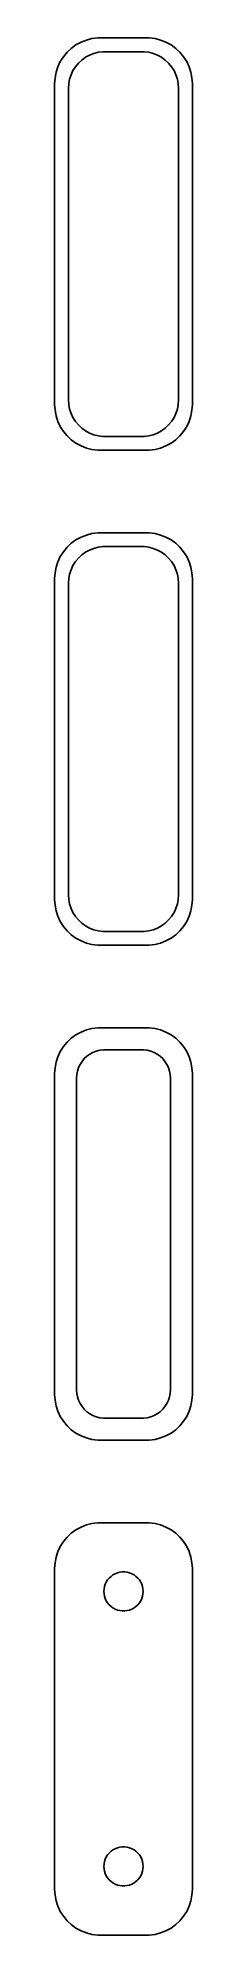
# Model space of a CAD drawing. Header units: metres. Extents: x -8 to 8, y 194 to 400.
import ezdxf

# ---------------------------------------------------------------- set-up
doc = ezdxf.new("R2010")
doc.units = ezdxf.units.M

msp = doc.modelspace()

# ---------------------------------------------------------------- linework, layer by layer
for p, q in [((-5.17912, 399.722), (-5.68712, 399.353)), ((-4.62889, 400.024), (-5.17912, 399.722)), ((-4.04507, 400.255), (-4.62889, 400.024)), ((-3.4369, 400.411), (-4.04507, 400.255)), ((-2.81395, 400.49), (-3.4369, 400.411)), ((2.81395, 400.49), (-2.81395, 400.49)), ((3.4369, 400.411), (2.81395, 400.49)), ((4.04507, 400.255), (3.4369, 400.411)), ((4.62889, 400.024), (4.04507, 400.255)), ((5.17912, 399.722), (4.62889, 400.024)), ((5.68712, 399.353), (5.17912, 399.722)), ((-6.88153, 397.909), (-7.14888, 397.341)), ((-6.54507, 398.439), (-6.88153, 397.909)), ((-6.14484, 398.923), (-6.54507, 398.439)), ((-5.68712, 399.353), (-6.14484, 398.923)), ((-5.23605, 397.351), (-4.91586, 397.738)), ((-4.91586, 397.738), (-4.54968, 398.082)), ((-4.54968, 398.082), (-4.1433, 398.377)), ((-4.1433, 398.377), (-3.70311, 398.619)), ((-3.70311, 398.619), (-3.23605, 398.804)), ((-3.23605, 398.804), (-2.74951, 398.929)), ((-2.74951, 398.929), (-2.25116, 398.992)), ((-2.25116, 398.992), (2.25116, 398.992)), ((2.25116, 398.992), (2.74951, 398.929)), ((2.74951, 398.929), (3.23605, 398.804)), ((3.23605, 398.804), (3.70311, 398.619)), ((3.70311, 398.619), (4.1433, 398.377)), ((4.1433, 398.377), (4.54968, 398.082)), ((4.54968, 398.082), (4.91586, 397.738)), ((4.91586, 397.738), (5.23605, 397.351)), ((6.14484, 398.923), (5.68712, 399.353)), ((6.54507, 398.439), (6.14484, 398.923)), ((6.88153, 397.909), (6.54507, 398.439)), ((7.14888, 397.341), (6.88153, 397.909)), ((-7.46057, 396.127), (-7.5, 395.5)), ((-7.5, 395.5), (-7.5, 360.5)), ((-7.34291, 396.743), (-7.46057, 396.127)), ((-7.14888, 397.341), (-7.34291, 396.743)), ((-6, 395), (-5.96844, 395.501)), ((-5.96844, 395.501), (-5.87433, 395.995)), ((-5.87433, 395.995), (-5.7191, 396.472)), ((-5.7191, 396.472), (-5.50522, 396.927)), ((-5.50522, 396.927), (-5.23605, 397.351)), ((5.23605, 397.351), (5.50522, 396.927)), ((5.50522, 396.927), (5.7191, 396.472)), ((5.7191, 396.472), (5.87433, 395.995)), ((5.87433, 395.995), (5.96844, 395.501)), ((5.96844, 395.501), (6, 395)), ((7.34291, 396.743), (7.14888, 397.341)), ((7.46057, 396.127), (7.34291, 396.743)), ((7.5, 395.5), (7.46057, 396.127)), ((7.5, 360.5), (7.5, 395.5)), ((-6, 361), (-6, 395)), ((6, 395), (6, 361)), ((-7.5, 360.5), (-7.46057, 359.873)), ((-5.96844, 360.499), (-6, 361)), ((-5.87433, 360.005), (-5.96844, 360.499)), ((5.96844, 360.499), (5.87433, 360.005)), ((6, 361), (5.96844, 360.499)), ((7.46057, 359.873), (7.5, 360.5)), ((-7.46057, 359.873), (-7.34291, 359.257)), ((-7.34291, 359.257), (-7.14888, 358.659)), ((-7.14888, 358.659), (-6.88153, 358.091)), ((-6.88153, 358.091), (-6.54507, 357.561)), ((-5.7191, 359.528), (-5.87433, 360.005)), ((-5.50522, 359.073), (-5.7191, 359.528)), ((-5.23605, 358.649), (-5.50522, 359.073)), ((-4.91586, 358.262), (-5.23605, 358.649)), ((-4.54968, 357.918), (-4.91586, 358.262)), ((4.91586, 358.262), (4.54968, 357.918)), ((5.23605, 358.649), (4.91586, 358.262)), ((5.50522, 359.073), (5.23605, 358.649)), ((5.7191, 359.528), (5.50522, 359.073)), ((5.87433, 360.005), (5.7191, 359.528)), ((6.54507, 357.561), (6.88153, 358.091)), ((6.88153, 358.091), (7.14888, 358.659)), ((7.14888, 358.659), (7.34291, 359.257)), ((7.34291, 359.257), (7.46057, 359.873)), ((-6.54507, 357.561), (-6.14484, 357.077)), ((-6.14484, 357.077), (-5.68712, 356.647)), ((-5.68712, 356.647), (-5.17912, 356.278)), ((-5.17912, 356.278), (-4.62889, 355.976)), ((-4.1433, 357.623), (-4.54968, 357.918)), ((-3.70311, 357.381), (-4.1433, 357.623)), ((-3.23605, 357.196), (-3.70311, 357.381)), ((-2.74951, 357.071), (-3.23605, 357.196)), ((-2.25116, 357.008), (-2.74951, 357.071)), ((2.25116, 357.008), (-2.25116, 357.008)), ((2.74951, 357.071), (2.25116, 357.008)), ((3.23605, 357.196), (2.74951, 357.071)), ((3.70311, 357.381), (3.23605, 357.196)), ((4.1433, 357.623), (3.70311, 357.381)), ((4.54968, 357.918), (4.1433, 357.623)), ((4.62889, 355.976), (5.17912, 356.278)), ((5.17912, 356.278), (5.68712, 356.647)), ((5.68712, 356.647), (6.14484, 357.077)), ((6.14484, 357.077), (6.54507, 357.561)), ((-4.62889, 355.976), (-4.04507, 355.745)), ((-4.04507, 355.745), (-3.4369, 355.589)), ((-3.4369, 355.589), (-2.81395, 355.51)), ((-2.81395, 355.51), (2.81395, 355.51)), ((2.81395, 355.51), (3.4369, 355.589)), ((3.4369, 355.589), (4.04507, 355.745)), ((4.04507, 355.745), (4.62889, 355.976)), ((-5.17912, 345.722), (-5.68712, 345.353)), ((-4.62889, 346.024), (-5.17912, 345.722)), ((-4.04507, 346.255), (-4.62889, 346.024)), ((-3.4369, 346.411), (-4.04507, 346.255)), ((-2.81395, 346.49), (-3.4369, 346.411)), ((2.81395, 346.49), (-2.81395, 346.49)), ((3.4369, 346.411), (2.81395, 346.49)), ((4.04507, 346.255), (3.4369, 346.411)), ((4.62889, 346.024), (4.04507, 346.255)), ((5.17912, 345.722), (4.62889, 346.024)), ((5.68712, 345.353), (5.17912, 345.722)), ((-6.88153, 343.909), (-7.14888, 343.341)), ((-6.54507, 344.439), (-6.88153, 343.909)), ((-6.14484, 344.923), (-6.54507, 344.439)), ((-5.68712, 345.353), (-6.14484, 344.923)), ((-5.23605, 343.351), (-4.91586, 343.738)), ((-4.91586, 343.738), (-4.54968, 344.082)), ((-4.54968, 344.082), (-4.1433, 344.377)), ((-4.1433, 344.377), (-3.70311, 344.619)), ((-3.70311, 344.619), (-3.23605, 344.804)), ((-3.23605, 344.804), (-2.74951, 344.929)), ((-2.74951, 344.929), (-2.25116, 344.992)), ((-2.25116, 344.992), (2.25116, 344.992)), ((2.25116, 344.992), (2.74951, 344.929)), ((2.74951, 344.929), (3.23605, 344.804)), ((3.23605, 344.804), (3.70311, 344.619)), ((3.70311, 344.619), (4.1433, 344.377)), ((4.1433, 344.377), (4.54968, 344.082)), ((4.54968, 344.082), (4.91586, 343.738)), ((4.91586, 343.738), (5.23605, 343.351)), ((6.14484, 344.923), (5.68712, 345.353)), ((6.54507, 344.439), (6.14484, 344.923)), ((6.88153, 343.909), (6.54507, 344.439)), ((7.14888, 343.341), (6.88153, 343.909)), ((-7.46057, 342.127), (-7.5, 341.5)), ((-7.34291, 342.743), (-7.46057, 342.127)), ((-7.14888, 343.341), (-7.34291, 342.743)), ((-5.96844, 341.501), (-5.87433, 341.995)), ((-5.87433, 341.995), (-5.7191, 342.472)), ((-5.7191, 342.472), (-5.50522, 342.927)), ((-5.50522, 342.927), (-5.23605, 343.351)), ((5.23605, 343.351), (5.50522, 342.927)), ((5.50522, 342.927), (5.7191, 342.472)), ((5.7191, 342.472), (5.87433, 341.995)), ((5.87433, 341.995), (5.96844, 341.501)), ((7.34291, 342.743), (7.14888, 343.341)), ((7.46057, 342.127), (7.34291, 342.743)), ((7.5, 341.5), (7.46057, 342.127)), ((-7.5, 341.5), (-7.5, 306.5)), ((-6, 341), (-5.96844, 341.501)), ((-6, 307), (-6, 341)), ((5.96844, 341.501), (6, 341)), ((6, 341), (6, 307)), ((7.5, 306.5), (7.5, 341.5)), ((-7.5, 306.5), (-7.46057, 305.873)), ((-5.96844, 306.499), (-6, 307)), ((-5.87433, 306.005), (-5.96844, 306.499)), ((5.96844, 306.499), (5.87433, 306.005)), ((6, 307), (5.96844, 306.499)), ((7.46057, 305.873), (7.5, 306.5)), ((-7.46057, 305.873), (-7.34291, 305.257)), ((-7.34291, 305.257), (-7.14888, 304.659)), ((-7.14888, 304.659), (-6.88153, 304.091)), ((-5.7191, 305.528), (-5.87433, 306.005)), ((-5.50522, 305.073), (-5.7191, 305.528)), ((-5.23605, 304.649), (-5.50522, 305.073)), ((-4.91586, 304.262), (-5.23605, 304.649)), ((-4.54968, 303.918), (-4.91586, 304.262)), ((4.91586, 304.262), (4.54968, 303.918)), ((5.23605, 304.649), (4.91586, 304.262)), ((5.50522, 305.073), (5.23605, 304.649)), ((5.7191, 305.528), (5.50522, 305.073)), ((5.87433, 306.005), (5.7191, 305.528)), ((6.88153, 304.091), (7.14888, 304.659)), ((7.14888, 304.659), (7.34291, 305.257)), ((7.34291, 305.257), (7.46057, 305.873)), ((-6.88153, 304.091), (-6.54507, 303.561)), ((-6.54507, 303.561), (-6.14484, 303.077)), ((-6.14484, 303.077), (-5.68712, 302.647)), ((-5.68712, 302.647), (-5.17912, 302.278)), ((-5.17912, 302.278), (-4.62889, 301.976)), ((-4.1433, 303.623), (-4.54968, 303.918)), ((-3.70311, 303.381), (-4.1433, 303.623)), ((-3.23605, 303.196), (-3.70311, 303.381)), ((-2.74951, 303.071), (-3.23605, 303.196)), ((-2.25116, 303.008), (-2.74951, 303.071)), ((2.25116, 303.008), (-2.25116, 303.008)), ((2.74951, 303.071), (2.25116, 303.008)), ((3.23605, 303.196), (2.74951, 303.071)), ((3.70311, 303.381), (3.23605, 303.196)), ((4.1433, 303.623), (3.70311, 303.381)), ((4.54968, 303.918), (4.1433, 303.623)), ((4.62889, 301.976), (5.17912, 302.278)), ((5.17912, 302.278), (5.68712, 302.647)), ((5.68712, 302.647), (6.14484, 303.077)), ((6.14484, 303.077), (6.54507, 303.561)), ((6.54507, 303.561), (6.88153, 304.091)), ((-4.62889, 301.976), (-4.04507, 301.745)), ((-4.04507, 301.745), (-3.4369, 301.589)), ((-3.4369, 301.589), (-2.81395, 301.51)), ((-2.81395, 301.51), (2.81395, 301.51)), ((2.81395, 301.51), (3.4369, 301.589)), ((3.4369, 301.589), (4.04507, 301.745)), ((4.04507, 301.745), (4.62889, 301.976)), ((-4.62889, 292.024), (-5.17912, 291.722)), ((-4.04507, 292.255), (-4.62889, 292.024)), ((-3.4369, 292.411), (-4.04507, 292.255)), ((-2.81395, 292.49), (-3.4369, 292.411)), ((2.81395, 292.49), (-2.81395, 292.49)), ((3.4369, 292.411), (2.81395, 292.49)), ((4.04507, 292.255), (3.4369, 292.411)), ((4.62889, 292.024), (4.04507, 292.255)), ((5.17912, 291.722), (4.62889, 292.024)), ((-6.88153, 289.909), (-7.14888, 289.341)), ((-6.54507, 290.439), (-6.88153, 289.909)), ((-6.14484, 290.923), (-6.54507, 290.439)), ((-5.68712, 291.353), (-6.14484, 290.923)), ((-5.17912, 291.722), (-5.68712, 291.353)), ((-3.66798, 289.628), (-3.32541, 289.817)), ((-3.32541, 289.817), (-2.96194, 289.961)), ((-2.96194, 289.961), (-2.5833, 290.058)), ((-2.5833, 290.058), (-2.19545, 290.107)), ((-2.19545, 290.107), (2.19545, 290.107)), ((2.19545, 290.107), (2.5833, 290.058)), ((2.5833, 290.058), (2.96194, 289.961)), ((2.96194, 289.961), (3.32541, 289.817)), ((3.32541, 289.817), (3.66798, 289.628)), ((5.68712, 291.353), (5.17912, 291.722)), ((6.14484, 290.923), (5.68712, 291.353)), ((6.54507, 290.439), (6.14484, 290.923)), ((6.88153, 289.909), (6.54507, 290.439)), ((7.14888, 289.341), (6.88153, 289.909)), ((-7.46057, 288.127), (-7.5, 287.5)), ((-7.34291, 288.743), (-7.46057, 288.127)), ((-7.14888, 289.341), (-7.34291, 288.743)), ((-5.08836, 287.39), (-5.01512, 287.774)), ((-5.01512, 287.774), (-4.89432, 288.146)), ((-4.89432, 288.146), (-4.72786, 288.5)), ((-4.72786, 288.5), (-4.5184, 288.83)), ((-4.5184, 288.83), (-4.26921, 289.131)), ((-4.26921, 289.131), (-3.98424, 289.399)), ((-3.98424, 289.399), (-3.66798, 289.628)), ((3.66798, 289.628), (3.98424, 289.399)), ((3.98424, 289.399), (4.26921, 289.131)), ((4.26921, 289.131), (4.5184, 288.83)), ((4.5184, 288.83), (4.72786, 288.5)), ((4.72786, 288.5), (4.89432, 288.146)), ((4.89432, 288.146), (5.01512, 287.774)), ((5.01512, 287.774), (5.08836, 287.39)), ((7.34291, 288.743), (7.14888, 289.341)), ((7.46057, 288.127), (7.34291, 288.743)), ((7.5, 287.5), (7.46057, 288.127)), ((-7.5, 287.5), (-7.5, 252.5)), ((-5.11292, 287), (-5.08836, 287.39)), ((-5.11292, 253), (-5.11292, 287)), ((5.08836, 287.39), (5.11292, 287)), ((5.11292, 287), (5.11292, 253)), ((7.5, 252.5), (7.5, 287.5)), ((-5.08836, 252.61), (-5.11292, 253)), ((-5.01512, 252.226), (-5.08836, 252.61)), ((5.08836, 252.61), (5.01512, 252.226)), ((5.11292, 253), (5.08836, 252.61)), ((-7.5, 252.5), (-7.46057, 251.873)), ((-7.46057, 251.873), (-7.34291, 251.257)), ((-7.34291, 251.257), (-7.14888, 250.659)), ((-7.14888, 250.659), (-6.88153, 250.091)), ((-4.89432, 251.854), (-5.01512, 252.226)), ((-4.72786, 251.5), (-4.89432, 251.854)), ((-4.5184, 251.17), (-4.72786, 251.5)), ((-4.26921, 250.869), (-4.5184, 251.17)), ((-3.98424, 250.601), (-4.26921, 250.869)), ((-3.66798, 250.372), (-3.98424, 250.601)), ((3.98424, 250.601), (3.66798, 250.372)), ((4.26921, 250.869), (3.98424, 250.601)), ((4.5184, 251.17), (4.26921, 250.869)), ((4.72786, 251.5), (4.5184, 251.17)), ((4.89432, 251.854), (4.72786, 251.5)), ((5.01512, 252.226), (4.89432, 251.854)), ((6.88153, 250.091), (7.14888, 250.659)), ((7.14888, 250.659), (7.34291, 251.257)), ((7.34291, 251.257), (7.46057, 251.873)), ((7.46057, 251.873), (7.5, 252.5)), ((-6.88153, 250.091), (-6.54507, 249.561)), ((-6.54507, 249.561), (-6.14484, 249.077)), ((-6.14484, 249.077), (-5.68712, 248.647)), ((-5.68712, 248.647), (-5.17912, 248.278)), ((-3.32541, 250.183), (-3.66798, 250.372)), ((-2.96194, 250.039), (-3.32541, 250.183)), ((-2.5833, 249.942), (-2.96194, 250.039)), ((-2.19545, 249.893), (-2.5833, 249.942)), ((2.19545, 249.893), (-2.19545, 249.893)), ((2.5833, 249.942), (2.19545, 249.893)), ((2.96194, 250.039), (2.5833, 249.942)), ((3.32541, 250.183), (2.96194, 250.039)), ((3.66798, 250.372), (3.32541, 250.183)), ((5.17912, 248.278), (5.68712, 248.647)), ((5.68712, 248.647), (6.14484, 249.077)), ((6.14484, 249.077), (6.54507, 249.561)), ((6.54507, 249.561), (6.88153, 250.091)), ((-5.17912, 248.278), (-4.62889, 247.976)), ((-4.62889, 247.976), (-4.04507, 247.745)), ((-4.04507, 247.745), (-3.4369, 247.589)), ((-3.4369, 247.589), (-2.81395, 247.51)), ((-2.81395, 247.51), (2.81395, 247.51)), ((2.81395, 247.51), (3.4369, 247.589)), ((3.4369, 247.589), (4.04507, 247.745)), ((4.04507, 247.745), (4.62889, 247.976)), ((4.62889, 247.976), (5.17912, 248.278)), ((-4.04507, 238.255), (-4.62889, 238.024)), ((-3.4369, 238.411), (-4.04507, 238.255)), ((-2.81395, 238.49), (-3.4369, 238.411)), ((2.81395, 238.49), (-2.81395, 238.49)), ((3.4369, 238.411), (2.81395, 238.49)), ((4.04507, 238.255), (3.4369, 238.411)), ((4.62889, 238.024), (4.04507, 238.255)), ((-6.54507, 236.439), (-6.88153, 235.909)), ((-6.14484, 236.923), (-6.54507, 236.439)), ((-5.68712, 237.353), (-6.14484, 236.923)), ((-5.17912, 237.722), (-5.68712, 237.353)), ((-4.62889, 238.024), (-5.17912, 237.722)), ((5.17912, 237.722), (4.62889, 238.024)), ((5.68712, 237.353), (5.17912, 237.722)), ((6.14484, 236.923), (5.68712, 237.353)), ((6.54507, 236.439), (6.14484, 236.923)), ((6.88153, 235.909), (6.54507, 236.439)), ((-7.46057, 234.127), (-7.5, 233.5)), ((-7.34291, 234.743), (-7.46057, 234.127)), ((-7.14888, 235.341), (-7.34291, 234.743)), ((-6.88153, 235.909), (-7.14888, 235.341)), ((7.14888, 235.341), (6.88153, 235.909)), ((7.34291, 234.743), (7.14888, 235.341)), ((7.46057, 234.127), (7.34291, 234.743)), ((7.5, 233.5), (7.46057, 234.127)), ((-7.5, 233.5), (-7.5, 198.5)), ((-1.98534, 231.786), (-1.87117, 232.029)), ((-1.87117, 232.029), (-1.72748, 232.255)), ((-1.72748, 232.255), (-1.55655, 232.462)), ((-1.55655, 232.462), (-1.36108, 232.645)), ((-1.36108, 232.645), (-1.14413, 232.803)), ((-1.14413, 232.803), (-0.909149, 232.932)), ((-0.909149, 232.932), (-0.659836, 233.031)), ((-0.659836, 233.031), (-0.400101, 233.097)), ((-0.400101, 233.097), (-0.134064, 233.131)), ((-0.134064, 233.131), (0.134064, 233.131)), ((0.134064, 233.131), (0.400101, 233.097)), ((0.400101, 233.097), (0.659836, 233.031)), ((0.659836, 233.031), (0.909149, 232.932)), ((0.909149, 232.932), (1.14413, 232.803)), ((1.14413, 232.803), (1.36108, 232.645)), ((1.36108, 232.645), (1.55655, 232.462)), ((1.55655, 232.462), (1.72748, 232.255)), ((1.72748, 232.255), (1.87117, 232.029)), ((1.87117, 232.029), (1.98534, 231.786)), ((7.5, 198.5), (7.5, 233.5)), ((-2.13528, 231), (-2.11845, 231.268)), ((-2.11845, 230.732), (-2.13528, 231)), ((-2.11845, 231.268), (-2.06821, 231.531)), ((-2.06821, 230.469), (-2.11845, 230.732)), ((-2.06821, 231.531), (-1.98534, 231.786)), ((-1.98534, 230.214), (-2.06821, 230.469)), ((-1.87117, 229.971), (-1.98534, 230.214)), ((-1.72748, 229.745), (-1.87117, 229.971)), ((1.87117, 229.971), (1.72748, 229.745)), ((1.98534, 230.214), (1.87117, 229.971)), ((1.98534, 231.786), (2.06821, 231.531)), ((2.06821, 230.469), (1.98534, 230.214)), ((2.06821, 231.531), (2.11845, 231.268)), ((2.11845, 230.732), (2.06821, 230.469)), ((2.11845, 231.268), (2.13528, 231)), ((2.13528, 231), (2.11845, 230.732)), ((-1.55655, 229.538), (-1.72748, 229.745)), ((-1.36108, 229.355), (-1.55655, 229.538)), ((-1.14413, 229.197), (-1.36108, 229.355)), ((-0.909149, 229.068), (-1.14413, 229.197)), ((-0.659836, 228.969), (-0.909149, 229.068)), ((-0.400101, 228.903), (-0.659836, 228.969)), ((-0.134064, 228.869), (-0.400101, 228.903)), ((0.134064, 228.869), (-0.134064, 228.869)), ((0.400101, 228.903), (0.134064, 228.869)), ((0.659836, 228.969), (0.400101, 228.903)), ((0.909149, 229.068), (0.659836, 228.969)), ((1.14413, 229.197), (0.909149, 229.068)), ((1.36108, 229.355), (1.14413, 229.197)), ((1.55655, 229.538), (1.36108, 229.355)), ((1.72748, 229.745), (1.55655, 229.538)), ((-1.14413, 202.803), (-0.909149, 202.932)), ((-0.909149, 202.932), (-0.659836, 203.031)), ((-0.659836, 203.031), (-0.400101, 203.097)), ((-0.400101, 203.097), (-0.134064, 203.131)), ((-0.134064, 203.131), (0.134064, 203.131)), ((0.134064, 203.131), (0.400101, 203.097)), ((0.400101, 203.097), (0.659836, 203.031)), ((0.659836, 203.031), (0.909149, 202.932)), ((0.909149, 202.932), (1.14413, 202.803)), ((-2.13528, 201), (-2.11845, 201.268)), ((-2.11845, 200.732), (-2.13528, 201)), ((-2.11845, 201.268), (-2.06821, 201.531)), ((-2.06821, 201.531), (-1.98534, 201.786)), ((-1.98534, 201.786), (-1.87117, 202.029)), ((-1.87117, 202.029), (-1.72748, 202.255)), ((-1.72748, 202.255), (-1.55655, 202.462)), ((-1.55655, 202.462), (-1.36108, 202.645)), ((-1.36108, 202.645), (-1.14413, 202.803)), ((1.14413, 202.803), (1.36108, 202.645)), ((1.36108, 202.645), (1.55655, 202.462)), ((1.55655, 202.462), (1.72748, 202.255)), ((1.72748, 202.255), (1.87117, 202.029)), ((1.87117, 202.029), (1.98534, 201.786)), ((1.98534, 201.786), (2.06821, 201.531)), ((2.06821, 201.531), (2.11845, 201.268)), ((2.11845, 201.268), (2.13528, 201)), ((2.13528, 201), (2.11845, 200.732)), ((-2.06821, 200.469), (-2.11845, 200.732)), ((-1.98534, 200.214), (-2.06821, 200.469)), ((-1.87117, 199.971), (-1.98534, 200.214)), ((-1.72748, 199.745), (-1.87117, 199.971)), ((-1.55655, 199.538), (-1.72748, 199.745)), ((-1.36108, 199.355), (-1.55655, 199.538)), ((-1.14413, 199.197), (-1.36108, 199.355)), ((-0.909149, 199.068), (-1.14413, 199.197)), ((-0.659836, 198.969), (-0.909149, 199.068)), ((-0.400101, 198.903), (-0.659836, 198.969)), ((-0.134064, 198.869), (-0.400101, 198.903)), ((0.134064, 198.869), (-0.134064, 198.869)), ((0.400101, 198.903), (0.134064, 198.869)), ((0.659836, 198.969), (0.400101, 198.903)), ((0.909149, 199.068), (0.659836, 198.969)), ((1.14413, 199.197), (0.909149, 199.068)), ((1.36108, 199.355), (1.14413, 199.197)), ((1.55655, 199.538), (1.36108, 199.355)), ((1.72748, 199.745), (1.55655, 199.538)), ((1.87117, 199.971), (1.72748, 199.745)), ((1.98534, 200.214), (1.87117, 199.971)), ((2.06821, 200.469), (1.98534, 200.214)), ((2.11845, 200.732), (2.06821, 200.469)), ((-7.5, 198.5), (-7.46057, 197.873)), ((-7.46057, 197.873), (-7.34291, 197.257)), ((-7.34291, 197.257), (-7.14888, 196.659)), ((-7.14888, 196.659), (-6.88153, 196.091)), ((6.88153, 196.091), (7.14888, 196.659)), ((7.14888, 196.659), (7.34291, 197.257)), ((7.34291, 197.257), (7.46057, 197.873)), ((7.46057, 197.873), (7.5, 198.5)), ((-6.88153, 196.091), (-6.54507, 195.561)), ((-6.54507, 195.561), (-6.14484, 195.077)), ((-6.14484, 195.077), (-5.68712, 194.647)), ((-5.68712, 194.647), (-5.17912, 194.278)), ((5.17912, 194.278), (5.68712, 194.647)), ((5.68712, 194.647), (6.14484, 195.077)), ((6.14484, 195.077), (6.54507, 195.561)), ((6.54507, 195.561), (6.88153, 196.091)), ((-5.17912, 194.278), (-4.62889, 193.976)), ((-4.62889, 193.976), (-4.04507, 193.745)), ((-4.04507, 193.745), (-3.4369, 193.589)), ((-3.4369, 193.589), (-2.81395, 193.51)), ((-2.81395, 193.51), (2.81395, 193.51)), ((2.81395, 193.51), (3.4369, 193.589)), ((3.4369, 193.589), (4.04507, 193.745)), ((4.04507, 193.745), (4.62889, 193.976)), ((4.62889, 193.976), (5.17912, 194.278))]:
    msp.add_line(p, q)

doc.saveas('drawing.dxf')
